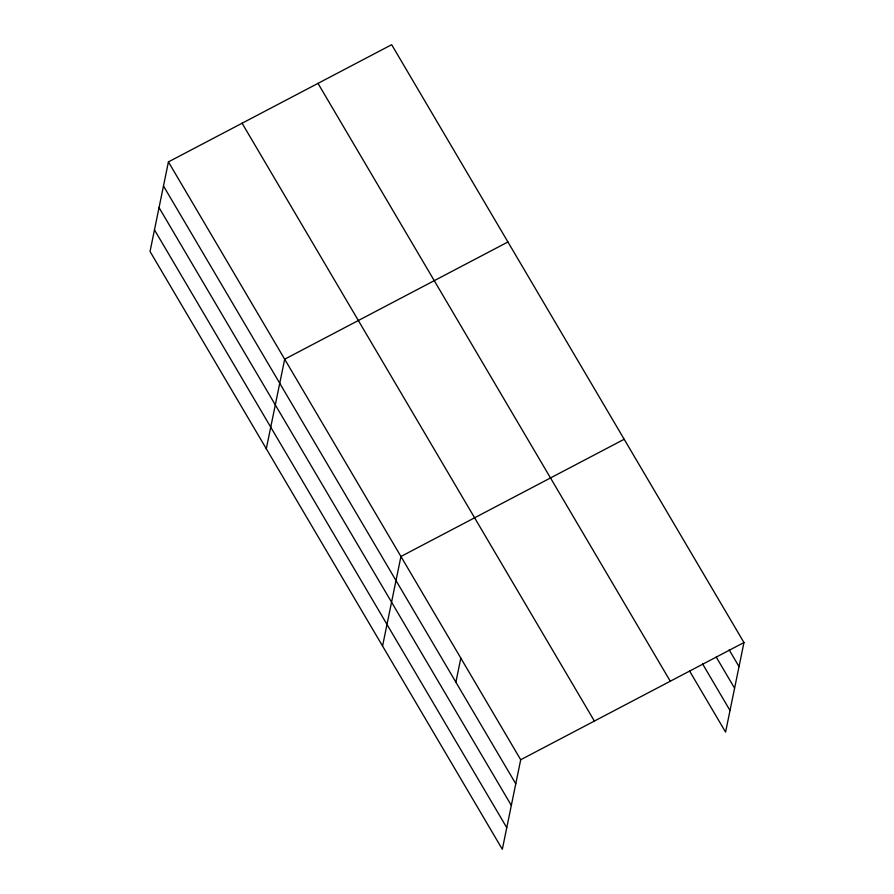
<?xml version="1.0" encoding="UTF-8"?>
<svg xmlns="http://www.w3.org/2000/svg" width="894" height="894" viewBox="0 0 894 894"><rect width="100%" height="100%" fill="white"/><g stroke="black" fill="none" stroke-linecap="round" stroke-linejoin="round"><path stroke-width="1.34" d="M168.418 161.903L150.036 251.46L502.327 849.3L520.71 759.744L168.418 161.903L391.673 44.7L743.964 642.54L725.582 732.097L689.643 671.115M266.3 448.754L284.683 359.198L507.926 241.983M382.554 646.038L400.937 556.481L624.18 439.267M455.884 682.178L460.823 658.107M520.71 759.744L743.964 642.54M729.158 649.86L739.025 666.6M716.262 657.124L734.589 688.212M702.539 663.851L730.018 710.484M317.996 83.377L670.288 681.217M242.095 123.227L594.387 721.067M163.479 185.974L515.771 783.814M159.043 207.587L511.334 805.427M154.472 229.859L506.764 827.688"/></g></svg>
